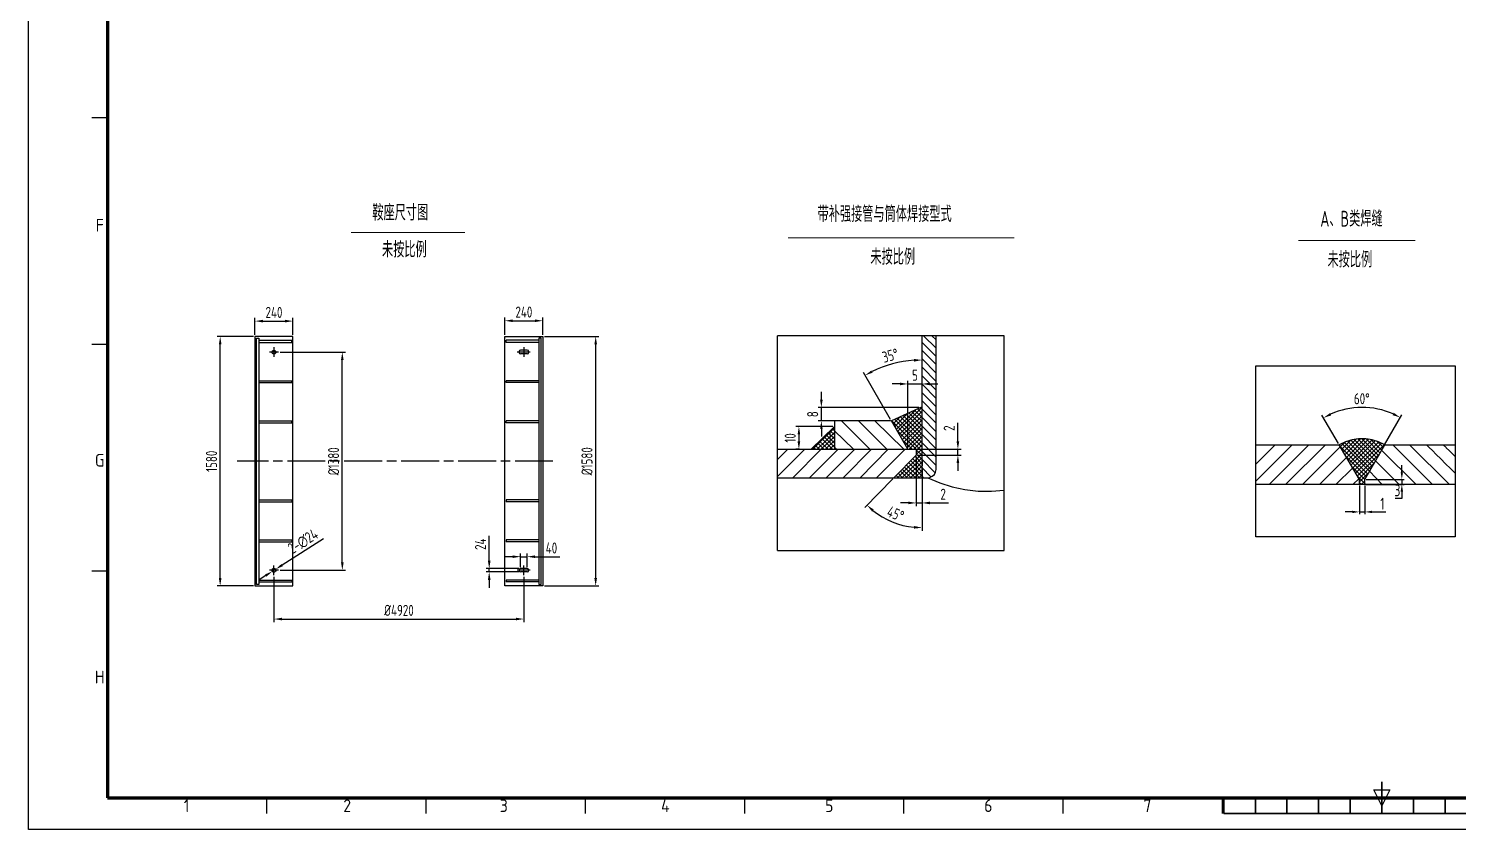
# Model space of a CAD drawing. Header units: millimetres. Extents: x 43627 to 71421, y -4964 to 6916.
# Drawn here: x 54601 to 63645, y -4964 to 103 of the extents above; entities that cross this region are included whole.
import ezdxf
from ezdxf.enums import TextEntityAlignment as Align

# ---------------------------------------------------------------- set-up
doc = ezdxf.new("R2010")
doc.units = ezdxf.units.MM
doc.header["$LTSCALE"] = 20
doc.linetypes.add('AM_ISO08W050', pattern=[18, 12, -1.5, 3, -1.5])
doc.layers.add('AM_6', color=2, linetype='Continuous', lineweight=35)
doc.layers.add('AM_BOR', color=7, linetype='Continuous', lineweight=50)
doc.layers.add('中心线', color=1, linetype='AM_ISO08W050')
doc.layers.add('轮廓实线', color=4, linetype='Continuous')
doc.styles.add('ACISOTS', font='ISOCP.SHX')
doc.styles.add('HZCF', font='isocp.shx', dxfattribs={"width": 0.8, "bigfont": 'sanctum.shx'})
doc.styles.get("Standard").update_dxf_attribs({"font": 'isocp.shx', "width": 0.707, "bigfont": 'hztxt.shx'})
doc.dimstyles.new('AM_GB20', dxfattribs={"dimscale": 15, "dimtxt": 5, "dimasz": 3, "dimexe": 1, "dimexo": 0.5, "dimgap": 1, "dimtad": 1, "dimtoh": 1, "dimdsep": 46, "dimtxsty": 'HZCF', "dimcen": 0, "dimclrd": 7, "dimclre": 7, "dimclrt": 2, "dimadec": 0, "dimazin": 2, "dimtp": 0.1, "dimtm": 0.1, "dimtfac": 0.71, "dimtmove": 0, "dimatfit": 3, "dimfxl": 0, "dimlwd": -1, "dimlwe": -1, "dimarcsym": 0})
doc.dimstyles.new('AM_GB_17', dxfattribs={"dimscale": 20, "dimtxt": 3.5, "dimasz": 2.5, "dimexe": 1, "dimexo": 0.5, "dimgap": 1, "dimtad": 1, "dimdsep": 46, "dimtxsty": 'HZCF', "dimcen": 0, "dimclrd": 7, "dimclre": 7, "dimclrt": 2, "dimadec": 0, "dimazin": 2, "dimtp": 0.1, "dimtm": 0.1, "dimtfac": 0.71, "dimtmove": 0, "dimatfit": 3, "dimfxl": 0, "dimlwd": -1, "dimlwe": -1, "dimarcsym": 0})
doc.dimstyles.new('AM_GB_17$0', dxfattribs={"dimscale": 20, "dimtxt": 3.5, "dimasz": 2.5, "dimexe": 1, "dimexo": 0.5, "dimgap": 1, "dimtad": 1, "dimdsep": 46, "dimtxsty": 'HZCF', "dimcen": 0, "dimclrd": 7, "dimclre": 7, "dimclrt": 2, "dimadec": 0, "dimazin": 2, "dimtp": 0.1, "dimtm": 0.1, "dimtfac": 0.71, "dimtmove": 0, "dimatfit": 3, "dimfxl": 0, "dimlwd": -1, "dimlwe": -1, "dimarcsym": 0})

# ---------------------------------------------------------------- blocks, each defined once
blk = doc.blocks.new('SANCTUM_A1_H')
at = {"layer": 'AM_BOR', "color": 1, "lineweight": 25}
for p, q in [((0, 0), (0, 594)), ((20, 225.25), (25, 225.25)), ((20, 153.5), (25, 153.5)), ((20, 81.75), (25, 81.75)), ((75.38, 5), (75.38, 10)), ((125.75, 5), (125.75, 10)), ((176.12, 5), (176.12, 10)), ((226.5, 5), (226.5, 10)), ((276.87, 5), (276.87, 10)), ((327.25, 5), (327.25, 10)), ((377.62, 5), (377.62, 10)), ((428, 7.5), (425.5, 12.5)), ((425.5, 12.5), (430.5, 12.5)), ((430.5, 12.5), (428, 7.5)), ((841, 0), (0, 0))]:
    blk.add_line(p, q, dxfattribs=at)
at = {"layer": 'AM_BOR', "color": 130, "lineweight": 80}
for p, q in [((25, 584), (25, 10)), ((25, 10), (831, 10))]:
    blk.add_line(p, q, dxfattribs=at)
at = {"layer": 'AM_BOR', "color": 2, "lineweight": 35}
for p, q in [((428, 10), (428, 15)), ((378, 10), (378, 5)), ((388, 10), (388, 5)), ((398, 10), (398, 5)), ((408, 10), (408, 5)), ((418, 10), (418, 5)), ((428, 10), (428, 5)), ((438, 10), (438, 5)), ((448, 10), (448, 5)), ((378, 5), (478, 5))]:
    blk.add_line(p, q, dxfattribs=at)
at = {"layer": 'AM_BOR', "color": 1, "lineweight": 25, "style": 'ACISOTS'}
for s, p in [('F', (22.5, 191.12)), ('G', (22.5, 116.78)), ('H', (22.5, 48.19)), ('1', (49.97, 7.5)), ('2', (100.77, 7.5)), ('3', (150.31, 7.5)), ('4', (201.39, 7.5)), ('5', (253.24, 7.5)), ('6', (303.54, 7.5)), ('7', (353.85, 7.5))]:
    blk.add_text(s, height=4, dxfattribs=at).set_placement(p, align=Align.MIDDLE)
at = {"layer": 'AM_BOR', "color": 2, "style": 'HZCF', "width": 0.75}
blk.add_attdef('DWG-NO.{10}', text='', height=5, rotation=180, dxfattribs=at).set_placement((50, 580.5), align=Align.MIDDLE_CENTER)
blk = doc.blocks.new('*D13')
at = {"color": 7}
for p, q in [((63287.7, -2704.5), (63287.7, -2659.5)), ((63061.2, -2749.5), (63302.7, -2749.5)), ((63061.2, -2780.8), (63302.7, -2780.8)), ((63287.7, -2749.5), (63287.7, -2780.8)), ((63287.7, -2870.8), (63246.2, -2870.8)), ((63287.7, -2825.8), (63287.7, -2870.8))]:
    blk.add_line(p, q, dxfattribs=at)
for points in [[(63280.2, -2704.5), (63295.2, -2704.5), (63287.7, -2749.5)], [(63280.2, -2825.8), (63295.2, -2825.8), (63287.7, -2780.8)]]:
    blk.add_solid(points, dxfattribs=at)
at = {"layer": 'Defpoints', "color": 0}
for p in [(63053.7, -2749.5), (63053.7, -2780.8), (63287.7, -2780.8)]:
    blk.add_point(p, dxfattribs=at)
at = {"color": 2, "insert": (63259.5, -2818.3), "char_height": 75, "attachment_point": 5, "style": 'HZCF'}
blk.add_mtext('3', dxfattribs=at)
blk = doc.blocks.new('*D14')
at = {"color": 7}
for p, q in [((63019.8, -2788.3), (63019.8, -2970)), ((63053.7, -2788.3), (63053.7, -2970)), ((62974.8, -2955), (62929.8, -2955)), ((63019.8, -2955), (63053.7, -2955)), ((63098.7, -2955), (63185.7, -2955))]:
    blk.add_line(p, q, dxfattribs=at)
for points in [[(62974.8, -2947.5), (62974.8, -2962.5), (63019.8, -2955)], [(63098.7, -2947.5), (63098.7, -2962.5), (63053.7, -2955)]]:
    blk.add_solid(points, dxfattribs=at)
at = {"layer": 'Defpoints', "color": 0}
for p in [(63019.8, -2780.8), (63053.7, -2780.8), (63053.7, -2955)]:
    blk.add_point(p, dxfattribs=at)
at = {"color": 2, "insert": (63164.7, -2902.5), "char_height": 75, "attachment_point": 5, "style": 'HZCF'}
blk.add_mtext('1', dxfattribs=at)
blk = doc.blocks.new('*D23')
at = {"color": 7}
for p, q in [((56191.9, -1944.7), (56605.4, -1944.7)), ((56585.4, -3274.3), (56585.4, -1994.7)), ((56191.9, -3324.3), (56605.4, -3324.3))]:
    blk.add_line(p, q, dxfattribs=at)
for points in [[(56577.1, -1994.7), (56593.8, -1994.7), (56585.4, -1944.7)], [(56577.1, -3274.3), (56593.8, -3274.3), (56585.4, -3324.3)]]:
    blk.add_solid(points, dxfattribs=at)
at = {"layer": 'Defpoints', "color": 0}
for p in [(56181.9, -1944.7), (56585.4, -1944.7), (56181.9, -3324.3)]:
    blk.add_point(p, dxfattribs=at)
at = {"color": 2, "insert": (56530.4, -2634.5), "char_height": 70, "attachment_point": 5, "rotation": 90, "style": 'HZCF'}
blk.add_mtext('%%c1380', dxfattribs=at)
blk = doc.blocks.new('*D24')
at = {"color": 7}
for p, q in [((56466.5, -3124.7), (56205.5, -3291)), ((56143.1, -3330.7), (56163.3, -3317.8)), ((56100.9, -3357.6), (56058.7, -3384.5))]:
    blk.add_line(p, q, dxfattribs=at)
for points in [[(56096.4, -3350.6), (56105.4, -3364.6), (56143.1, -3330.7)], [(56201, -3283.9), (56210, -3298), (56163.3, -3317.8)]]:
    blk.add_solid(points, dxfattribs=at)
at = {"layer": 'Defpoints', "color": 0}
for p in [(56143.1, -3330.7), (56163.3, -3317.8)]:
    blk.add_point(p, dxfattribs=at)
at = {"color": 2, "insert": (56336.9, -3142.1), "char_height": 70, "attachment_point": 5, "rotation": 32.49851, "style": 'HZCF'}
blk.add_mtext('2-∅24', dxfattribs=at)
blk = doc.blocks.new('*D25')
at = {"color": 7}
for p, q in [((56023, -1845.4), (55792.9, -1845.4)), ((55812.9, -3373.6), (55812.9, -1895.4)), ((56023, -3423.6), (55792.9, -3423.6))]:
    blk.add_line(p, q, dxfattribs=at)
for points in [[(55804.5, -1895.4), (55821.2, -1895.4), (55812.9, -1845.4)], [(55804.5, -3373.6), (55821.2, -3373.6), (55812.9, -3423.6)]]:
    blk.add_solid(points, dxfattribs=at)
at = {"layer": 'Defpoints', "color": 0}
for p in [(55812.9, -1845.4), (56033, -1845.4), (56033, -3423.6)]:
    blk.add_point(p, dxfattribs=at)
at = {"color": 2, "insert": (55757.9, -2634.5), "char_height": 70, "attachment_point": 5, "rotation": 90, "style": 'HZCF'}
blk.add_mtext('1580', dxfattribs=at)
blk = doc.blocks.new('*D26')
at = {"color": 7}
for p, q in [((57864.2, -1845.4), (58208.2, -1845.4)), ((58188.2, -3373.6), (58188.2, -1895.4)), ((57864.2, -3423.6), (58208.2, -3423.6))]:
    blk.add_line(p, q, dxfattribs=at)
for points in [[(58179.8, -1895.4), (58196.5, -1895.4), (58188.2, -1845.4)], [(58179.8, -3373.6), (58196.5, -3373.6), (58188.2, -3423.6)]]:
    blk.add_solid(points, dxfattribs=at)
at = {"layer": 'Defpoints', "color": 0}
for p in [(57854.2, -1845.4), (58188.2, -1845.4), (57854.2, -3423.6)]:
    blk.add_point(p, dxfattribs=at)
at = {"color": 2, "insert": (58133.2, -2634.5), "char_height": 70, "attachment_point": 5, "rotation": 90, "style": 'HZCF'}
blk.add_mtext('%%c1580', dxfattribs=at)
blk = doc.blocks.new('*D27')
at = {"color": 7}
for p, q in [((56153.2, -3365.6), (56153.2, -3652.7)), ((57734, -3365.6), (57734, -3652.7)), ((56203.2, -3632.7), (57684, -3632.7))]:
    blk.add_line(p, q, dxfattribs=at)
for points in [[(56203.2, -3624.4), (56203.2, -3641), (56153.2, -3632.7)], [(57684, -3624.4), (57684, -3641), (57734, -3632.7)]]:
    blk.add_solid(points, dxfattribs=at)
at = {"layer": 'Defpoints', "color": 0}
for p in [(56153.2, -3355.6), (57734, -3355.6), (57734, -3632.7)]:
    blk.add_point(p, dxfattribs=at)
at = {"color": 2, "insert": (56943.6, -3577.7), "char_height": 70, "attachment_point": 5, "style": 'HZCF'}
blk.add_mtext('%%c4920', dxfattribs=at)
blk = doc.blocks.new('*D28')
at = {"color": 7}
for p, q in [((57663.1, -3238.1), (57613.1, -3238.1)), ((57713.1, -3303.8), (57713.1, -3218.1)), ((57713.1, -3238.1), (57754.9, -3238.1)), ((57754.9, -3303.8), (57754.9, -3218.1)), ((57804.9, -3238.1), (57962.1, -3238.1))]:
    blk.add_line(p, q, dxfattribs=at)
for points in [[(57663.1, -3229.8), (57663.1, -3246.4), (57713.1, -3238.1)], [(57804.9, -3229.8), (57804.9, -3246.4), (57754.9, -3238.1)]]:
    blk.add_solid(points, dxfattribs=at)
at = {"layer": 'Defpoints', "color": 0}
for p in [(57754.9, -3238.1), (57713.1, -3313.8), (57754.9, -3313.8)]:
    blk.add_point(p, dxfattribs=at)
at = {"color": 2, "insert": (57908.5, -3183.1), "char_height": 70, "attachment_point": 5, "style": 'HZCF'}
blk.add_mtext('40', dxfattribs=at)
blk = doc.blocks.new('*D29')
at = {"color": 7}
for p, q in [((57514.6, -3263.8), (57514.6, -3105.2)), ((57703.1, -3313.8), (57494.6, -3313.8)), ((57703.1, -3334.7), (57494.6, -3334.7)), ((57514.6, -3334.7), (57514.6, -3313.8)), ((57514.6, -3384.7), (57514.6, -3434.7))]:
    blk.add_line(p, q, dxfattribs=at)
for points in [[(57506.3, -3263.8), (57523, -3263.8), (57514.6, -3313.8)], [(57506.3, -3384.7), (57523, -3384.7), (57514.6, -3334.7)]]:
    blk.add_solid(points, dxfattribs=at)
at = {"layer": 'Defpoints', "color": 0}
for p in [(57514.6, -3313.8), (57713.1, -3313.8), (57713.1, -3334.7)]:
    blk.add_point(p, dxfattribs=at)
at = {"color": 2, "insert": (57459.6, -3159.5), "char_height": 70, "attachment_point": 5, "rotation": 90, "style": 'HZCF'}
blk.add_mtext('24', dxfattribs=at)
blk = doc.blocks.new('*D30')
at = {"color": 7}
for p, q in [((57613.8, -1835.4), (57613.8, -1725.5)), ((57663.8, -1745.5), (57804.2, -1745.5)), ((57854.2, -1835.4), (57854.2, -1725.5))]:
    blk.add_line(p, q, dxfattribs=at)
for points in [[(57663.8, -1737.2), (57663.8, -1753.8), (57613.8, -1745.5)], [(57804.2, -1737.2), (57804.2, -1753.8), (57854.2, -1745.5)]]:
    blk.add_solid(points, dxfattribs=at)
at = {"layer": 'Defpoints', "color": 0}
for p in [(57854.2, -1745.5), (57613.8, -1845.4), (57854.2, -1845.4)]:
    blk.add_point(p, dxfattribs=at)
at = {"color": 2, "insert": (57734, -1690.5), "char_height": 70, "attachment_point": 5, "style": 'HZCF'}
blk.add_mtext('240', dxfattribs=at)
blk = doc.blocks.new('*D31')
at = {"color": 7}
for p, q in [((56033, -1835.4), (56033, -1727.6)), ((56083, -1747.6), (56223.4, -1747.6)), ((56273.4, -1835.4), (56273.4, -1727.6))]:
    blk.add_line(p, q, dxfattribs=at)
for points in [[(56083, -1739.3), (56083, -1755.9), (56033, -1747.6)], [(56223.4, -1739.3), (56223.4, -1755.9), (56273.4, -1747.6)]]:
    blk.add_solid(points, dxfattribs=at)
at = {"layer": 'Defpoints', "color": 0}
for p in [(56273.4, -1747.6), (56033, -1845.4), (56273.4, -1845.4)]:
    blk.add_point(p, dxfattribs=at)
at = {"color": 2, "insert": (56153.2, -1692.6), "char_height": 70, "attachment_point": 5, "style": 'HZCF'}
blk.add_mtext('240', dxfattribs=at)
blk = doc.blocks.new('*D32')
at = {"color": 7}
for p, q in [((59688.5, -2415), (59453.7, -2415)), ((59473.7, -2465), (59473.7, -2508.7)), ((59478, -2558.7), (59453.7, -2558.7))]:
    blk.add_line(p, q, dxfattribs=at)
for points in [[(59465.3, -2465), (59482, -2465), (59473.7, -2415)], [(59465.3, -2508.7), (59482, -2508.7), (59473.7, -2558.7)]]:
    blk.add_solid(points, dxfattribs=at)
at = {"layer": 'Defpoints', "color": 0}
for p in [(59698.5, -2415), (59473.7, -2558.7), (59488, -2558.7)]:
    blk.add_point(p, dxfattribs=at)
at = {"color": 2, "insert": (59418.7, -2486.9), "char_height": 70, "attachment_point": 5, "rotation": 90, "style": 'HZCF'}
blk.add_mtext('10', dxfattribs=at)
blk = doc.blocks.new('*D33')
at = {"color": 7}
for p, q in [((59615.8, -2244.8), (59615.8, -2194.8)), ((60232, -2294.8), (59595.8, -2294.8)), ((59615.8, -2378.4), (59615.8, -2294.8)), ((60043.8, -2378.4), (59595.8, -2378.4)), ((59615.8, -2428.4), (59615.8, -2478.4))]:
    blk.add_line(p, q, dxfattribs=at)
for points in [[(59607.5, -2244.8), (59624.2, -2244.8), (59615.8, -2294.8)], [(59607.5, -2428.4), (59624.2, -2428.4), (59615.8, -2378.4)]]:
    blk.add_solid(points, dxfattribs=at)
at = {"layer": 'Defpoints', "color": 0}
for p in [(59615.8, -2294.8), (60242, -2294.8), (60053.8, -2378.4)]:
    blk.add_point(p, dxfattribs=at)
at = {"color": 2, "insert": (59560.8, -2336.6), "char_height": 70, "attachment_point": 5, "rotation": 90, "style": 'HZCF'}
blk.add_mtext('8', dxfattribs=at)
blk = doc.blocks.new('*D34')
at = {"color": 7}
for p, q in [((60252.4, -2006.3), (60252.4, -1973.8)), ((60054, -2369.8), (59882.2, -2073.4))]:
    blk.add_line(p, q, dxfattribs=at)
blk.add_arc((60252.4, -2712), 718.1, 93.99006, 116.11124, dxfattribs=at)
for points in [[(60202.2, -1987.3), (60202.7, -2003.9), (60252.4, -1993.8)], [(59940.3, -2074.5), (59932.4, -2059.8), (59892.2, -2090.7)]]:
    blk.add_solid(points, dxfattribs=at)
at = {"layer": 'Defpoints', "color": 0}
for p in [(60127.3, -2004.8), (60252.4, -2016.3), (60252.4, -2116), (60059.1, -2378.4), (60083.8, -2421.1)]:
    blk.add_point(p, dxfattribs=at)
at = {"color": 2, "insert": (60051.7, -1965.4), "char_height": 70, "attachment_point": 5, "rotation": 15.05065, "style": 'HZCF'}
blk.add_mtext('35%%d', dxfattribs=at)
blk = doc.blocks.new('*D35')
at = {"color": 7}
for p, q in [((60113.6, -2145.2), (60063.6, -2145.2)), ((60163.6, -2548.7), (60163.6, -2125.2)), ((60163.6, -2145.2), (60252.4, -2145.2)), ((60252.4, -2208), (60252.4, -2125.2)), ((60302.4, -2145.2), (60352.4, -2145.2))]:
    blk.add_line(p, q, dxfattribs=at)
for points in [[(60113.6, -2136.8), (60113.6, -2153.5), (60163.6, -2145.2)], [(60302.4, -2136.8), (60302.4, -2153.5), (60252.4, -2145.2)]]:
    blk.add_solid(points, dxfattribs=at)
at = {"layer": 'Defpoints', "color": 0}
for p in [(60252.4, -2145.2), (60252.4, -2218), (60163.6, -2558.7)]:
    blk.add_point(p, dxfattribs=at)
at = {"color": 2, "insert": (60208, -2090.2), "char_height": 70, "attachment_point": 5, "style": 'HZCF'}
blk.add_mtext('5', dxfattribs=at)
blk = doc.blocks.new('*D36')
at = {"color": 7}
for p, q in [((60479.4, -2508.7), (60479.4, -2391.5)), ((60225.8, -2558.7), (60499.4, -2558.7)), ((60225.8, -2595.3), (60499.4, -2595.3)), ((60479.4, -2595.3), (60479.4, -2558.7)), ((60479.4, -2645.3), (60479.4, -2695.3))]:
    blk.add_line(p, q, dxfattribs=at)
for points in [[(60471.1, -2508.7), (60487.7, -2508.7), (60479.4, -2558.7)], [(60471.1, -2645.3), (60487.7, -2645.3), (60479.4, -2595.3)]]:
    blk.add_solid(points, dxfattribs=at)
at = {"layer": 'Defpoints', "color": 0}
for p in [(60215.8, -2558.7), (60215.8, -2595.3), (60479.4, -2558.7)]:
    blk.add_point(p, dxfattribs=at)
at = {"color": 2, "insert": (60424.4, -2425.1), "char_height": 70, "attachment_point": 5, "rotation": 90, "style": 'HZCF'}
blk.add_mtext('2', dxfattribs=at)
blk = doc.blocks.new('*D37')
at = {"color": 7}
for p, q in [((60215.8, -2605.3), (60215.8, -2918.1)), ((60252.4, -2749), (60252.4, -2918.1)), ((60165.8, -2898.1), (60115.8, -2898.1)), ((60215.8, -2898.1), (60252.4, -2898.1)), ((60302.4, -2898.1), (60419.6, -2898.1))]:
    blk.add_line(p, q, dxfattribs=at)
for points in [[(60165.8, -2889.7), (60165.8, -2906.4), (60215.8, -2898.1)], [(60302.4, -2889.7), (60302.4, -2906.4), (60252.4, -2898.1)]]:
    blk.add_solid(points, dxfattribs=at)
at = {"layer": 'Defpoints', "color": 0}
for p in [(60215.8, -2595.3), (60252.4, -2739), (60252.4, -2898.1)]:
    blk.add_point(p, dxfattribs=at)
at = {"color": 2, "insert": (60386, -2843.1), "char_height": 70, "attachment_point": 5, "style": 'HZCF'}
blk.add_mtext('2', dxfattribs=at)
blk = doc.blocks.new('*D38')
at = {"color": 7}
for p, q in [((60252.4, -2673.2), (60252.4, -3074.8)), ((60067.7, -2746.1), (59890.4, -2926.8))]:
    blk.add_line(p, q, dxfattribs=at)
blk.add_arc((60252.4, -2558), 496.7, 231.29527, 264.23036, dxfattribs=at)
for points in [[(59936.3, -2951.9), (59947.3, -2939.5), (59904.4, -2912.5)], [(60202.9, -3043.9), (60202.1, -3060.6), (60252.4, -3054.8)]]:
    blk.add_solid(points, dxfattribs=at)
at = {"layer": 'Defpoints', "color": 0}
for p in [(60215.8, -2595.3), (60252.4, -2624), (60252.4, -2663.2), (60074.7, -2739), (60006.7, -2989.7)]:
    blk.add_point(p, dxfattribs=at)
at = {"color": 2, "insert": (60085.2, -2966.9), "char_height": 70, "attachment_point": 5, "rotation": 337.76282, "style": 'HZCF'}
blk.add_mtext('45%%d', dxfattribs=at)
blk = doc.blocks.new('*D39')
at = {"color": 7}
for p, q in [((62886.7, -2521.3), (62782.4, -2342.5)), ((63178.4, -2531.4), (63287.6, -2340.3))]:
    blk.add_line(p, q, dxfattribs=at)
blk.add_arc((63036.9, -2778.9), 485.1, 66.16283, 114.34873, dxfattribs=at)
for points in [[(62840.7, -2344.3), (62833.1, -2329.5), (62792.5, -2359.8)], [(63236.8, -2327.7), (63229.2, -2342.6), (63277.6, -2357.7)]]:
    blk.add_solid(points, dxfattribs=at)
at = {"layer": 'Defpoints', "color": 0}
for p in [(63119, -2300.7), (62891.7, -2530), (62912.6, -2565.8), (63159.2, -2564.9), (63173.4, -2540.1)]:
    blk.add_point(p, dxfattribs=at)
at = {"color": 2, "insert": (63034.5, -2238.7), "char_height": 70, "attachment_point": 5, "rotation": 0.25578, "style": 'HZCF'}
blk.add_mtext('60°', dxfattribs=at)

msp = doc.modelspace()

# ---------------------------------------------------------------- linework, layer by layer
for p, q in [((59337.921, -3198.869), (59337.921, -1840.199)), ((60772.362, -1840.199), (59337.921, -1840.199)), ((60772.362, -3198.869), (60772.362, -1840.199)), ((60252.41, -2115.998), (60252.41, -2016.311)), ((62363.956, -3112.402), (62363.956, -2030.54)), ((62363.956, -2030.54), (63624.15, -2030.54)), ((63624.15, -2030.54), (63624.15, -3112.402)), ((60059.061, -2378.441), (60083.769, -2421.062)), ((62891.747, -2529.985), (62912.643, -2565.807)), ((63159.21, -2564.895), (63173.396, -2540.068)), ((60252.41, -2624.047), (60252.41, -2663.239)), ((63624.15, -3112.402), (62363.956, -3112.402)), ((59337.921, -3198.869), (60772.362, -3198.869))]:
    msp.add_line(p, q)
at = {"color": 0, "lineweight": 18}
for points in [[(56641.05, -1187.301), (57360.819, -1187.301)], [(59405.854, -1220.959), (60835.07, -1220.959)], [(62634.786, -1238.375), (63371.765, -1238.375)], [(59698.491, -2378.441), (60059.061, -2378.441)]]:
    msp.add_lwpolyline(points, dxfattribs=at)
at = {"color": 0, "lineweight": 5}
for points in [[(60341.246, -1970.84), (60341.246, -1970.84), (60252.41, -1882.004), (60252.41, -1882.004)], [(60341.246, -1918.584), (60341.246, -1918.584), (60262.861, -1840.199), (60262.861, -1840.199)], [(60341.246, -1866.327), (60341.246, -1866.327), (60315.118, -1840.199), (60315.118, -1840.199)], [(60341.246, -2023.097), (60341.246, -2023.097), (60252.41, -1934.261), (60252.41, -1934.261)], [(60252.41, -1973.453), (60252.41, -1973.453), (60252.41, -1976.066), (60252.41, -1976.066)], [(60341.246, -2077.966), (60341.246, -2077.966), (60252.41, -1986.517), (60252.41, -1986.517)], [(60341.246, -1976.066), (60341.246, -1976.066), (60341.246, -1976.066), (60341.246, -1976.066)], [(60341.246, -2130.223), (60341.246, -2130.223), (60252.41, -2038.774), (60252.41, -2038.774)], [(60341.246, -2185.092), (60341.246, -2185.092), (60252.41, -2093.643), (60252.41, -2093.643)], [(60341.246, -2237.349), (60341.246, -2237.349), (60252.41, -2145.9), (60252.41, -2145.9)], [(60252.41, -2545.662), (60252.41, -2545.662), (60252.41, -2185.092), (60252.41, -2185.092)], [(60341.246, -2289.605), (60341.246, -2289.605), (60252.41, -2200.769), (60252.41, -2200.769)], [(60341.246, -2341.862), (60341.246, -2341.862), (60252.41, -2253.025), (60252.41, -2253.025)], [(60079.963, -2415.021), (60079.963, -2415.021), (60160.961, -2331.41), (60160.961, -2331.41)], [(60090.415, -2430.698), (60090.415, -2430.698), (60210.605, -2310.508), (60210.605, -2310.508)], [(60098.253, -2446.375), (60098.253, -2446.375), (60252.41, -2292.218), (60252.41, -2292.218)], [(60108.704, -2464.664), (60108.704, -2464.664), (60252.41, -2318.346), (60252.41, -2318.346)], [(60116.543, -2480.341), (60116.543, -2480.341), (60252.41, -2347.087), (60252.41, -2347.087)], [(60252.41, -2464.664), (60252.41, -2464.664), (60132.22, -2344.474), (60132.22, -2344.474)], [(60252.41, -2438.536), (60252.41, -2438.536), (60153.122, -2336.636), (60153.122, -2336.636)], [(60252.41, -2412.408), (60252.41, -2412.408), (60168.799, -2328.797), (60168.799, -2328.797)], [(60252.41, -2383.667), (60252.41, -2383.667), (60187.089, -2320.959), (60187.089, -2320.959)], [(60252.41, -2357.539), (60252.41, -2357.539), (60205.379, -2310.508), (60205.379, -2310.508)], [(60252.41, -2331.41), (60252.41, -2331.41), (60223.669, -2302.669), (60223.669, -2302.669)], [(60252.41, -2305.282), (60252.41, -2305.282), (60241.959, -2294.831), (60241.959, -2294.831)], [(60341.246, -2394.118), (60341.246, -2394.118), (60252.41, -2305.282), (60252.41, -2305.282)], [(59562.624, -2558.726), (59562.624, -2558.726), (59698.491, -2422.859), (59698.491, -2422.859)], [(59698.491, -2467.277), (59698.491, -2467.277), (59672.362, -2441.149), (59672.362, -2441.149)], [(59698.491, -2441.149), (59698.491, -2441.149), (59685.426, -2428.085), (59685.426, -2428.085)], [(59818.681, -2558.726), (59818.681, -2558.726), (59698.491, -2441.149), (59698.491, -2441.149)], [(59923.194, -2558.726), (59923.194, -2558.726), (59742.909, -2378.441), (59742.909, -2378.441)], [(60030.32, -2558.726), (60030.32, -2558.726), (59850.035, -2378.441), (59850.035, -2378.441)], [(60137.445, -2558.726), (60137.445, -2558.726), (59954.548, -2378.441), (59954.548, -2378.441)], [(60252.41, -2571.79), (60252.41, -2571.79), (60061.674, -2378.441), (60061.674, -2378.441)], [(60069.512, -2396.731), (60069.512, -2396.731), (60111.317, -2354.926), (60111.317, -2354.926)], [(60252.41, -2545.662), (60252.41, -2545.662), (60079.963, -2370.603), (60079.963, -2370.603)], [(60215.83, -2558.726), (60215.83, -2558.726), (60090.415, -2435.923), (60090.415, -2435.923)], [(60252.41, -2516.921), (60252.41, -2516.921), (60095.64, -2362.764), (60095.64, -2362.764)], [(60252.41, -2490.793), (60252.41, -2490.793), (60116.543, -2352.313), (60116.543, -2352.313)], [(60126.994, -2498.631), (60126.994, -2498.631), (60252.41, -2373.215), (60252.41, -2373.215)], [(60137.445, -2514.308), (60137.445, -2514.308), (60252.41, -2399.344), (60252.41, -2399.344)], [(60147.897, -2529.985), (60147.897, -2529.985), (60252.41, -2425.472), (60252.41, -2425.472)], [(60341.246, -2448.987), (60341.246, -2448.987), (60252.41, -2357.539), (60252.41, -2357.539)], [(60341.246, -2501.244), (60341.246, -2501.244), (60252.41, -2412.408), (60252.41, -2412.408)], [(59588.752, -2558.726), (59588.752, -2558.726), (59698.491, -2451.6), (59698.491, -2451.6)], [(59630.557, -2558.726), (59630.557, -2558.726), (59593.978, -2519.534), (59593.978, -2519.534)], [(59659.298, -2558.726), (59659.298, -2558.726), (59604.429, -2506.47), (59604.429, -2506.47)], [(59614.88, -2558.726), (59614.88, -2558.726), (59698.491, -2477.729), (59698.491, -2477.729)], [(59685.426, -2558.726), (59685.426, -2558.726), (59620.106, -2493.406), (59620.106, -2493.406)], [(59698.491, -2545.662), (59698.491, -2545.662), (59633.17, -2480.341), (59633.17, -2480.341)], [(59641.008, -2558.726), (59641.008, -2558.726), (59698.491, -2503.857), (59698.491, -2503.857)], [(59698.491, -2519.534), (59698.491, -2519.534), (59646.234, -2467.277), (59646.234, -2467.277)], [(59698.491, -2493.406), (59698.491, -2493.406), (59659.298, -2454.213), (59659.298, -2454.213)], [(59667.137, -2558.726), (59667.137, -2558.726), (59698.491, -2529.985), (59698.491, -2529.985)], [(59672.362, -2446.375), (59672.362, -2446.375), (59672.362, -2516.921), (59672.362, -2516.921)], [(60189.702, -2558.726), (60189.702, -2558.726), (60126.994, -2498.631), (60126.994, -2498.631)], [(60158.348, -2548.275), (60158.348, -2548.275), (60252.41, -2451.6), (60252.41, -2451.6)], [(60171.412, -2558.726), (60171.412, -2558.726), (60252.41, -2477.729), (60252.41, -2477.729)], [(60200.153, -2558.726), (60200.153, -2558.726), (60252.41, -2503.857), (60252.41, -2503.857)], [(60215.83, -2566.565), (60215.83, -2566.565), (60252.41, -2529.985), (60252.41, -2529.985)], [(60341.246, -2556.113), (60341.246, -2556.113), (60252.41, -2464.664), (60252.41, -2464.664)], [(60341.246, -2608.37), (60341.246, -2608.37), (60252.41, -2516.921), (60252.41, -2516.921)], [(62363.956, -2652.788), (62363.956, -2652.788), (62486.759, -2529.985), (62486.759, -2529.985)], [(62363.956, -2759.914), (62363.956, -2759.914), (62593.885, -2529.985), (62593.885, -2529.985)], [(62447.567, -2780.816), (62447.567, -2780.816), (62698.398, -2529.985), (62698.398, -2529.985)], [(62552.08, -2780.816), (62552.08, -2780.816), (62805.524, -2529.985), (62805.524, -2529.985)], [(62928.327, -2514.308), (62928.327, -2514.308), (62899.586, -2540.436), (62899.586, -2540.436)], [(63082.483, -2697.206), (63082.483, -2697.206), (62907.424, -2522.147), (62907.424, -2522.147)], [(62967.519, -2498.631), (62967.519, -2498.631), (62910.037, -2556.113), (62910.037, -2556.113)], [(63001.486, -2493.406), (63001.486, -2493.406), (62917.875, -2574.403), (62917.875, -2574.403)], [(63090.322, -2681.529), (63090.322, -2681.529), (62923.101, -2514.308), (62923.101, -2514.308)], [(63027.614, -2490.793), (63027.614, -2490.793), (62928.327, -2592.693), (62928.327, -2592.693)], [(63053.742, -2493.406), (63053.742, -2493.406), (62938.778, -2608.37), (62938.778, -2608.37)], [(63100.773, -2665.852), (63100.773, -2665.852), (62944.004, -2506.47), (62944.004, -2506.47)], [(63079.871, -2493.406), (63079.871, -2493.406), (62949.229, -2624.047), (62949.229, -2624.047)], [(63100.773, -2498.631), (63100.773, -2498.631), (62959.681, -2642.337), (62959.681, -2642.337)], [(63111.225, -2647.562), (63111.225, -2647.562), (62964.906, -2501.244), (62964.906, -2501.244)], [(63121.676, -2503.857), (63121.676, -2503.857), (62967.519, -2658.014), (62967.519, -2658.014)], [(63142.578, -2511.695), (63142.578, -2511.695), (62977.97, -2676.303), (62977.97, -2676.303)], [(63121.676, -2631.885), (63121.676, -2631.885), (62985.809, -2496.018), (62985.809, -2496.018)], [(63158.255, -2519.534), (63158.255, -2519.534), (62985.809, -2691.98), (62985.809, -2691.98)], [(63176.545, -2529.985), (63176.545, -2529.985), (62996.26, -2707.657), (62996.26, -2707.657)], [(63129.514, -2613.596), (63129.514, -2613.596), (63009.324, -2493.406), (63009.324, -2493.406)], [(63139.966, -2597.919), (63139.966, -2597.919), (63032.84, -2490.793), (63032.84, -2490.793)], [(63150.417, -2582.242), (63150.417, -2582.242), (63061.581, -2493.406), (63061.581, -2493.406)], [(63158.255, -2563.952), (63158.255, -2563.952), (63092.935, -2498.631), (63092.935, -2498.631)], [(63168.707, -2545.662), (63168.707, -2545.662), (63129.514, -2506.47), (63129.514, -2506.47)], [(63179.158, -2529.985), (63179.158, -2529.985), (63176.545, -2529.985), (63176.545, -2529.985)], [(63482.246, -2780.816), (63482.246, -2780.816), (63231.415, -2529.985), (63231.415, -2529.985)], [(63589.372, -2780.816), (63589.372, -2780.816), (63335.928, -2529.985), (63335.928, -2529.985)], [(63624.15, -2709.214), (63549.242, -2635.079), (63443.053, -2529.985), (63443.053, -2529.985)], [(63624.15, -2603.955), (63586.483, -2566.288), (63550.179, -2529.985), (63550.179, -2529.985)], [(59337.921, -2624.047), (59337.921, -2624.047), (59403.241, -2558.726), (59403.241, -2558.726)], [(59337.921, -2731.173), (59337.921, -2731.173), (59510.367, -2558.726), (59510.367, -2558.726)], [(59434.595, -2739.011), (59434.595, -2739.011), (59614.88, -2558.726), (59614.88, -2558.726)], [(59541.721, -2739.011), (59541.721, -2739.011), (59722.006, -2558.726), (59722.006, -2558.726)], [(59578.301, -2558.726), (59578.301, -2558.726), (59567.849, -2545.662), (59567.849, -2545.662)], [(59604.429, -2558.726), (59604.429, -2558.726), (59578.301, -2535.211), (59578.301, -2535.211)], [(59646.234, -2739.011), (59646.234, -2739.011), (59826.519, -2558.726), (59826.519, -2558.726)], [(59693.265, -2558.726), (59693.265, -2558.726), (59698.491, -2556.113), (59698.491, -2556.113)], [(59711.555, -2558.726), (59711.555, -2558.726), (59698.491, -2545.662), (59698.491, -2545.662)], [(59753.36, -2739.011), (59753.36, -2739.011), (59933.645, -2558.726), (59933.645, -2558.726)], [(59860.486, -2739.011), (59860.486, -2739.011), (60038.158, -2558.726), (60038.158, -2558.726)], [(59964.999, -2739.011), (59964.999, -2739.011), (60145.284, -2558.726), (60145.284, -2558.726)], [(60098.253, -2739.011), (60098.253, -2739.011), (60252.41, -2584.854), (60252.41, -2584.854)], [(60124.381, -2739.011), (60124.381, -2739.011), (60252.41, -2610.983), (60252.41, -2610.983)], [(60252.41, -2676.303), (60252.41, -2676.303), (60194.928, -2618.821), (60194.928, -2618.821)], [(60252.41, -2650.175), (60252.41, -2650.175), (60207.992, -2603.144), (60207.992, -2603.144)], [(60215.83, -2592.693), (60215.83, -2592.693), (60252.41, -2556.113), (60252.41, -2556.113)], [(60252.41, -2597.919), (60252.41, -2597.919), (60215.83, -2561.339), (60215.83, -2561.339)], [(60252.41, -2624.047), (60252.41, -2624.047), (60215.83, -2587.467), (60215.83, -2587.467)], [(60341.246, -2660.626), (60341.246, -2660.626), (60252.41, -2571.79), (60252.41, -2571.79)], [(62659.206, -2780.816), (62659.206, -2780.816), (62899.586, -2540.436), (62899.586, -2540.436)], [(62766.331, -2780.816), (62766.331, -2780.816), (62938.778, -2608.37), (62938.778, -2608.37)], [(63072.032, -2715.496), (63072.032, -2715.496), (62902.198, -2545.662), (62902.198, -2545.662)], [(63061.581, -2731.173), (63061.581, -2731.173), (62938.778, -2608.37), (62938.778, -2608.37)], [(63147.804, -2584.854), (63147.804, -2584.854), (63006.711, -2725.947), (63006.711, -2725.947)], [(63377.733, -2780.816), (63377.733, -2780.816), (63158.255, -2563.952), (63158.255, -2563.952)], [(60129.607, -2739.011), (60129.607, -2739.011), (60100.866, -2710.27), (60100.866, -2710.27)], [(60158.348, -2739.011), (60158.348, -2739.011), (60116.543, -2697.206), (60116.543, -2697.206)], [(60184.476, -2739.011), (60184.476, -2739.011), (60126.994, -2684.142), (60126.994, -2684.142)], [(60210.605, -2739.011), (60210.605, -2739.011), (60142.671, -2671.078), (60142.671, -2671.078)], [(60150.51, -2739.011), (60150.51, -2739.011), (60252.41, -2637.111), (60252.41, -2637.111)], [(60236.733, -2739.011), (60236.733, -2739.011), (60153.122, -2658.014), (60153.122, -2658.014)], [(60252.41, -2728.56), (60252.41, -2728.56), (60168.799, -2644.949), (60168.799, -2644.949)], [(60179.251, -2739.011), (60179.251, -2739.011), (60252.41, -2663.239), (60252.41, -2663.239)], [(60252.41, -2702.432), (60252.41, -2702.432), (60181.864, -2631.885), (60181.864, -2631.885)], [(60205.379, -2739.011), (60205.379, -2739.011), (60252.41, -2691.98), (60252.41, -2691.98)], [(60336.02, -2707.657), (60336.02, -2707.657), (60252.41, -2624.047), (60252.41, -2624.047)], [(60307.279, -2733.786), (60307.279, -2733.786), (60252.41, -2676.303), (60252.41, -2676.303)], [(62870.844, -2780.816), (62870.844, -2780.816), (62977.97, -2676.303), (62977.97, -2676.303)], [(63053.742, -2749.463), (63053.742, -2749.463), (62975.358, -2671.078), (62975.358, -2671.078)], [(63111.225, -2647.562), (63111.225, -2647.562), (63017.163, -2744.237), (63017.163, -2744.237)], [(63074.645, -2710.27), (63074.645, -2710.27), (63019.776, -2765.139), (63019.776, -2765.139)], [(63163.481, -2780.816), (63163.481, -2780.816), (63082.483, -2697.206), (63082.483, -2697.206)], [(63270.607, -2780.816), (63270.607, -2780.816), (63121.676, -2631.885), (63121.676, -2631.885)], [(60077.35, -2739.011), (60077.35, -2739.011), (60074.738, -2739.011), (60074.738, -2739.011)], [(60103.479, -2739.011), (60103.479, -2739.011), (60087.802, -2723.334), (60087.802, -2723.334)], [(60231.507, -2739.011), (60231.507, -2739.011), (60252.41, -2718.109), (60252.41, -2718.109)], [(60252.41, -2723.334), (60252.41, -2723.334), (60252.41, -2890.555), (60252.41, -2890.555)], [(60262.861, -2739.011), (60262.861, -2739.011), (60252.41, -2728.56), (60252.41, -2728.56)], [(62977.97, -2780.816), (62977.97, -2780.816), (63017.163, -2744.237), (63017.163, -2744.237)], [(63053.742, -2775.591), (63053.742, -2775.591), (63011.937, -2733.786), (63011.937, -2733.786)], [(63032.84, -2780.816), (63032.84, -2780.816), (63019.776, -2767.752), (63019.776, -2767.752)], [(63053.742, -2759.914), (63053.742, -2759.914), (63030.227, -2780.816), (63030.227, -2780.816)], [(63058.968, -2780.816), (63058.968, -2780.816), (63053.742, -2775.591), (63053.742, -2775.591)], [(63061.581, -2780.816), (63061.581, -2780.816), (63322.863, -2780.816), (63322.863, -2780.816)]]:
    msp.add_open_spline(points, degree=3, dxfattribs=at)
at = {"layer": '中心线'}
msp.add_line((57918.016, -2634.498), (55920.801, -2634.498), dxfattribs=at)
for points in [[(56181.949, -1944.712), (56181.949, -1944.712), (56124.466, -1944.712), (56124.466, -1944.712)], [(56153.207, -1913.358), (56153.207, -1913.358), (56153.207, -1973.453), (56153.207, -1973.453)], [(57773.16, -1944.712), (57773.16, -1944.712), (57692.162, -1944.712), (57692.162, -1944.712)], [(57733.968, -1913.358), (57733.968, -1913.358), (57733.968, -1973.453), (57733.968, -1973.453)], [(56181.949, -3324.284), (56181.949, -3324.284), (56124.466, -3324.284), (56124.466, -3324.284)], [(56153.207, -3355.638), (56153.207, -3355.638), (56153.207, -3292.93), (56153.207, -3292.93)], [(57773.16, -3324.284), (57773.16, -3324.284), (57692.162, -3324.284), (57692.162, -3324.284)], [(57733.968, -3355.638), (57733.968, -3355.638), (57733.968, -3292.93), (57733.968, -3292.93)]]:
    msp.add_open_spline(points, degree=3, dxfattribs=at)
at = {"layer": '轮廓实线'}
msp.add_line((60074.738, -2739.011), (60215.83, -2595.306), dxfattribs=at)
for points in [[(56273.397, -1845.425), (56033.017, -1845.425)], [(56033.017, -3423.572), (56273.397, -3423.572), (56273.397, -1845.425)], [(56056.533, -3413.12), (56043.469, -3413.12), (56043.469, -1855.876)], [(57613.778, -1845.425), (57854.158, -1845.425)], [(57854.158, -3423.572), (57613.778, -3423.572), (57613.778, -1845.425)], [(57828.029, -3413.12), (57843.706, -3413.12), (57843.706, -1855.876)], [(57713.065, -1931.648), (57705.226, -1934.261), (57702.614, -1944.712), (57705.226, -1952.55), (57713.065, -1955.163)], [(57754.87, -1955.163), (57762.709, -1952.55), (57765.321, -1944.712), (57762.709, -1934.261), (57754.87, -1931.648)], [(60252.41, -2289.605), (60059.061, -2378.441)], [(60163.574, -2558.726), (60059.061, -2378.441), (60061.674, -2378.441)], [(63179.158, -2529.985), (63139.966, -2511.695), (63100.773, -2498.631), (63058.968, -2493.406), (63014.55, -2493.406), (62972.745, -2498.631), (62930.939, -2511.695), (62891.747, -2529.985)], [(63053.742, -2749.463), (63179.158, -2529.985)], [(60288.989, -2739.011), (60302.054, -2736.398), (60317.731, -2728.56), (60330.795, -2718.109), (60338.633, -2702.432), (60341.246, -2686.755)], [(60288.989, -2739.011), (60364.761, -2770.365), (60443.146, -2796.493), (60524.144, -2812.17), (60607.754, -2822.622), (60691.365, -2822.622), (60772.362, -2817.396)], [(63624.15, -2780.816), (62363.956, -2780.816)], [(63019.776, -2780.816), (63019.776, -2749.463)], [(63053.742, -2780.816), (63053.742, -2749.463)], [(57713.065, -3313.833), (57705.226, -3316.446), (57702.614, -3324.284), (57705.226, -3332.123), (57713.065, -3334.736)], [(57754.87, -3334.736), (57762.709, -3332.123), (57765.321, -3324.284), (57762.709, -3316.446), (57754.87, -3313.833)]]:
    msp.add_lwpolyline(points, dxfattribs=at)
for centre in [(56153.208, -1944.712), (56153.208, -3324.284)]:
    msp.add_circle(centre, 12, dxfattribs=at)
for points in [[(56033.017, -1845.425), (56033.017, -1845.425), (56033.017, -3423.572), (56033.017, -3423.572)], [(56043.469, -1855.876), (56043.469, -1855.876), (56056.533, -1855.876), (56056.533, -1855.876)], [(56056.533, -1855.876), (56056.533, -1855.876), (56056.533, -3413.12), (56056.533, -3413.12)], [(56056.533, -1868.94), (56056.533, -1868.94), (56265.559, -1868.94), (56265.559, -1868.94)], [(56056.533, -1882.004), (56056.533, -1882.004), (56265.559, -1882.004), (56265.559, -1882.004)], [(56265.559, -1882.004), (56265.559, -1882.004), (56265.559, -1868.94), (56265.559, -1868.94)], [(57828.029, -1868.94), (57828.029, -1868.94), (57621.616, -1868.94), (57621.616, -1868.94)], [(57621.616, -1882.004), (57621.616, -1882.004), (57621.616, -1868.94), (57621.616, -1868.94)], [(57828.029, -1882.004), (57828.029, -1882.004), (57621.616, -1882.004), (57621.616, -1882.004)], [(57843.706, -1855.876), (57843.706, -1855.876), (57828.029, -1855.876), (57828.029, -1855.876)], [(57828.029, -1855.876), (57828.029, -1855.876), (57828.029, -3413.12), (57828.029, -3413.12)], [(57854.158, -1845.425), (57854.158, -1845.425), (57854.158, -3423.572), (57854.158, -3423.572)], [(60252.41, -2739.011), (60252.41, -2739.011), (60252.41, -1840.199), (60252.41, -1840.199)], [(60341.246, -2686.755), (60341.246, -2686.755), (60341.246, -1840.199), (60341.246, -1840.199)], [(57754.87, -1931.648), (57754.87, -1931.648), (57713.065, -1931.648), (57713.065, -1931.648)], [(57754.87, -1955.163), (57754.87, -1955.163), (57713.065, -1955.163), (57713.065, -1955.163)], [(56056.533, -2124.997), (56056.533, -2124.997), (56265.559, -2124.997), (56265.559, -2124.997)], [(56056.533, -2135.448), (56056.533, -2135.448), (56265.559, -2135.448), (56265.559, -2135.448)], [(56265.559, -2135.448), (56265.559, -2135.448), (56265.559, -2124.997), (56265.559, -2124.997)], [(57828.029, -2124.997), (57828.029, -2124.997), (57621.616, -2124.997), (57621.616, -2124.997)], [(57621.616, -2135.448), (57621.616, -2135.448), (57621.616, -2124.997), (57621.616, -2124.997)], [(57828.029, -2135.448), (57828.029, -2135.448), (57621.616, -2135.448), (57621.616, -2135.448)], [(56056.533, -2378.441), (56056.533, -2378.441), (56265.559, -2378.441), (56265.559, -2378.441)], [(56056.533, -2391.505), (56056.533, -2391.505), (56265.559, -2391.505), (56265.559, -2391.505)], [(56265.559, -2391.505), (56265.559, -2391.505), (56265.559, -2378.441), (56265.559, -2378.441)], [(57828.029, -2378.441), (57828.029, -2378.441), (57621.616, -2378.441), (57621.616, -2378.441)], [(57621.616, -2391.505), (57621.616, -2391.505), (57621.616, -2378.441), (57621.616, -2378.441)], [(57828.029, -2391.505), (57828.029, -2391.505), (57621.616, -2391.505), (57621.616, -2391.505)], [(59698.491, -2415.021), (59698.491, -2415.021), (59552.172, -2558.726), (59552.172, -2558.726)], [(60053.835, -2378.441), (60053.835, -2378.441), (59698.491, -2378.441), (59698.491, -2378.441)], [(59698.491, -2378.441), (59698.491, -2378.441), (59698.491, -2558.726), (59698.491, -2558.726)], [(62363.956, -2529.985), (62363.956, -2529.985), (62891.747, -2529.985), (62891.747, -2529.985)], [(63019.776, -2749.463), (63019.776, -2749.463), (62891.747, -2529.985), (62891.747, -2529.985)], [(63179.158, -2529.985), (63179.158, -2529.985), (63475.598, -2529.985), (63624.15, -2529.985)], [(59337.921, -2558.726), (59337.921, -2558.726), (60215.83, -2558.726), (60215.83, -2558.726)], [(60215.83, -2558.726), (60215.83, -2558.726), (60215.83, -2578.775), (60215.83, -2595.306)], [(59337.921, -2739.011), (59337.921, -2739.011), (60288.989, -2739.011), (60288.989, -2739.011)], [(56056.533, -2877.491), (56056.533, -2877.491), (56265.559, -2877.491), (56265.559, -2877.491)], [(56056.533, -2890.555), (56056.533, -2890.555), (56265.559, -2890.555), (56265.559, -2890.555)], [(56265.559, -2877.491), (56265.559, -2877.491), (56265.559, -2890.555), (56265.559, -2890.555)], [(57828.029, -2877.491), (57828.029, -2877.491), (57621.616, -2877.491), (57621.616, -2877.491)], [(57621.616, -2877.491), (57621.616, -2877.491), (57621.616, -2890.555), (57621.616, -2890.555)], [(57828.029, -2890.555), (57828.029, -2890.555), (57621.616, -2890.555), (57621.616, -2890.555)], [(56056.533, -3130.935), (56056.533, -3130.935), (56265.559, -3130.935), (56265.559, -3130.935)], [(56056.533, -3143.999), (56056.533, -3143.999), (56265.559, -3143.999), (56265.559, -3143.999)], [(56265.559, -3130.935), (56265.559, -3130.935), (56265.559, -3143.999), (56265.559, -3143.999)], [(57828.029, -3130.935), (57828.029, -3130.935), (57621.616, -3130.935), (57621.616, -3130.935)], [(57621.616, -3130.935), (57621.616, -3130.935), (57621.616, -3143.999), (57621.616, -3143.999)], [(57828.029, -3143.999), (57828.029, -3143.999), (57621.616, -3143.999), (57621.616, -3143.999)], [(57754.87, -3313.833), (57754.87, -3313.833), (57713.065, -3313.833), (57713.065, -3313.833)], [(57754.87, -3334.736), (57754.87, -3334.736), (57713.065, -3334.736), (57713.065, -3334.736)], [(56056.533, -3386.992), (56056.533, -3386.992), (56265.559, -3386.992), (56265.559, -3386.992)], [(56056.533, -3397.444), (56056.533, -3397.444), (56265.559, -3397.444), (56265.559, -3397.444)], [(56265.559, -3386.992), (56265.559, -3386.992), (56265.559, -3397.444), (56265.559, -3397.444)], [(57828.029, -3386.992), (57828.029, -3386.992), (57621.616, -3386.992), (57621.616, -3386.992)], [(57621.616, -3386.992), (57621.616, -3386.992), (57621.616, -3397.444), (57621.616, -3397.444)], [(57828.029, -3397.444), (57828.029, -3397.444), (57621.616, -3397.444), (57621.616, -3397.444)]]:
    msp.add_open_spline(points, degree=3, dxfattribs=at)

# ---------------------------------------------------------------- block references
at = {"lineweight": 0, "xscale": 20, "yscale": 20, "zscale": 20}
msp.add_blockref('SANCTUM_A1_H', (54600.959, -4963.612), dxfattribs=at)

# ---------------------------------------------------------------- texts
at = {"layer": 'AM_6', "color": 7, "lineweight": 50, "char_height": 100, "width": 1404.78755, "attachment_point": 1}
for s, insert in [('鞍座尺寸图', (56775.491, -1011.07)), ('带补强接管与筒体焊接型式', (59591.749, -1020.309)), ('A、B类焊缝', (62772.109, -1049.932)), ('未按比例', (56836.365, -1245.034)), ('未按比例', (59926.063, -1291.174)), ('未按比例', (62817.332, -1308.59))]:
    msp.add_mtext(s, dxfattribs=dict(at, insert=insert))

# ---------------------------------------------------------------- dimensions: what is measured, and where the dimension line sits
for base, p1, p2, text, dimstyle, picture, middle in [((56273.397, -1747.59), (56033.017, -1845.425), (56273.397, -1845.425), '240', 'AM_GB_17$0', '*D31', (56153.207, -1692.583)), ((57854.158, -1745.506), (57613.778, -1845.425), (57854.158, -1845.425), '240', 'AM_GB_17$0', '*D30', (57733.968, -1690.499)), ((60252.41, -2145.177), (60163.574, -2558.726), (60252.41, -2218.027), '5', 'AM_GB_17$0', '*D35', (60207.992, -2090.177)), ((60252.41, -2898.07), (60215.83, -2595.306), (60252.41, -2739.011), '2', 'AM_GB_17$0', '*D37', (60386.003, -2843.064)), ((63053.742, -2954.996), (63019.776, -2780.816), (63053.742, -2780.816), '1', 'AM_GB20', '*D14', (63164.742, -2902.496)), ((57754.87, -3238.087), (57713.065, -3313.833), (57754.87, -3313.833), '40', 'AM_GB_17$0', '*D28', (57908.492, -3183.087)), ((57733.968, -3632.694), (56153.207, -3355.638), (57733.968, -3355.638), '%%c4920', 'AM_GB_17$0', '*D27', (56943.588, -3577.67))]:
    dim = msp.add_linear_dim(base=base, p1=p1, p2=p2, text=text, dimstyle=dimstyle)
    dim.commit()
    dim.dimension.update_dxf_attribs({"geometry": picture, "text_midpoint": middle})
for base, p1, p2, text, dimstyle, picture, middle in [((55812.882, -1845.425), (56033.017, -3423.572), (56033.017, -1845.425), '1580', 'AM_GB_17$0', '*D25', (55757.882, -2634.498)), ((58188.165, -1845.425), (57854.158, -3423.572), (57854.158, -1845.425), '%%c1580', 'AM_GB_17$0', '*D26', (58133.165, -2634.498)), ((56585.445, -1944.712), (56181.949, -3324.284), (56181.949, -1944.712), '%%c1380', 'AM_GB_17$0', '*D23', (56530.445, -2634.498)), ((59615.841, -2294.831), (60053.835, -2378.441), (60241.959, -2294.831), '8', 'AM_GB_17$0', '*D33', (59560.841, -2336.636)), ((59473.652, -2558.726), (59698.491, -2415.021), (59488.029, -2558.726), '10', 'AM_GB_17$0', '*D32', (59418.652, -2486.873)), ((60479.391, -2558.726), (60215.83, -2595.306), (60215.83, -2558.726), '2', 'AM_GB_17$0', '*D36', (60424.384, -2425.134)), ((63287.713, -2780.816), (63053.742, -2749.463), (63053.742, -2780.816), '3', 'AM_GB20', '*D13', (63259.47, -2818.316)), ((57514.637, -3313.833), (57713.065, -3334.736), (57713.065, -3313.833), '24', 'AM_GB_17$0', '*D29', (57459.63, -3159.522))]:
    dim = msp.add_linear_dim(base=base, p1=p1, p2=p2, angle=90, text=text, dimstyle=dimstyle)
    dim.commit()
    dim.dimension.update_dxf_attribs({"geometry": picture, "text_midpoint": middle})
for base, line1, line2, text, picture, middle in [((60127.292, -2004.826), ((60059.061, -2378.441), (60083.769, -2421.062)), ((60252.41, -2115.998), (60252.41, -2016.311)), '35%%d', '*D34', (60051.65, -1965.363)), ((60006.676, -2989.748), ((60074.738, -2739.011), (60215.83, -2595.306)), ((60252.41, -2624.047), (60252.41, -2663.239)), '45%%d', '*D38', (60085.238, -2966.933))]:
    dim = msp.add_angular_dim_2l(base=base, line1=line1, line2=line2, text=text, dimstyle='AM_GB_17')
    dim.commit()
    dim.dimension.update_dxf_attribs({"geometry": picture, "text_midpoint": middle})
dim = msp.add_angular_dim_2l(base=(63119.046, -2300.738), line1=((62891.747, -2529.985), (62912.643, -2565.807)), line2=((63159.21, -2564.895), (63173.396, -2540.068)), dimstyle='AM_GB_17')
dim.commit()
dim.dimension.update_dxf_attribs({"geometry": '*D39', "text_midpoint": (63034.523, -2238.744)})
dim = msp.add_diameter_dim_2p(p1=(56143.088, -3330.732), p2=(56163.329, -3317.837), text='2-<>', dimstyle='AM_GB_17')
dim.commit()
dim.dimension.update_dxf_attribs({"geometry": '*D24', "text_midpoint": (56366.408, -3188.469), "dimtype": 163})

doc.saveas('drawing.dxf')
